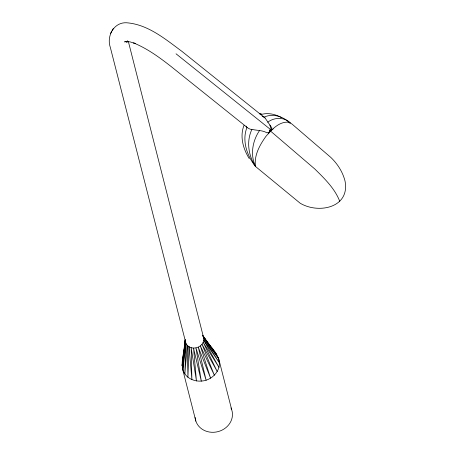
<?xml version="1.0" encoding="UTF-8"?>
<svg xmlns="http://www.w3.org/2000/svg" width="455" height="455" viewBox="0 0 455 455"><rect width="100%" height="100%" fill="white"/><g stroke="black" fill="none" stroke-linecap="round" stroke-linejoin="round"><path stroke-width="0.68" d="M195.86 421.142L182.842 370.063L185.236 339.839M185.412 339.896L182.063 365.746L185.139 339.987C185.486 351.874 176.688 367.845 187.932 377.246C193.079 381.176 199.99 382.075 206.126 380.226C212.127 378.19 217.2 373.475 218.952 367.299C221.847 354.138 207.855 345.521 202.52 335.181M182.842 370.063L185.987 343.548L110.349 47.474C106.39 36.394 113.631 22.318 126.251 22.75C147.71 24.206 165.256 39.079 181.869 51.313L265.066 117.976L271.8 127.838L271.476 130.249L269.423 130.124L269.821 131.916L268.262 133.833M244.017 125.324C239.58 136.477 243.163 148.853 249.266 158.636M126.831 41.308L124.556 41.877L128.014 41.399L125.722 41.325L130.215 41.923L135.584 43.6L133.628 42.952C147.352 48.56 159.438 57.393 171.04 66.47L247.008 127.32C241.736 140.635 246.963 155.746 255.505 166.479L300.158 203.209C318.523 214.203 350.248 207.719 345.026 180.999C342.7 171.91 337.525 163.845 330.802 157.402L292.212 124.232L289.3 122.281C279.319 120.933 271.646 129.703 265.777 136.568C259.691 145.185 253.867 155.553 255.505 166.479C248.362 155.707 246.223 141.198 251.933 129.351C256.95 130.648 262.199 130.073 266.971 132.797L269.769 131.973M182.552 361.338L183.052 360.138M112.101 30.616L113.261 28.551M110.411 33.659L111.56 31.611M259.714 130.289C252.491 140.601 250.023 154.842 255.505 166.479M267.699 122.236C274.24 117.185 284.25 116.85 290.347 122.85M262.103 116.07L264.019 117.151C272.818 113.056 283.607 116.44 289.994 123.322M260.425 114.751C267.392 112.288 275.332 114.137 281.588 117.686M259.27 113.915L261.255 113.397M251.933 129.351L250.58 129.294L248.396 128.401L247.008 127.32M269.423 130.124L314.752 168.947C324.432 178.491 334.8 188.398 339.754 201.355M264.019 117.151L265.066 117.976M176.039 53.798L271.459 130.255L269.912 125.148M214.896 352.79L216.66 354.655L202.964 335.836L218.662 358.574L231.68 409.654M203.14 336.353L203.658 337.906L218.662 358.574M203.277 336.347L208.822 344.446M203.658 337.906L219.441 362.891L203.732 340.095L203.658 337.906L128.333 41.405M246.104 126.103L246.65 127.053M271.476 130.249A9.362 3.515 -51.3 0 1 273.148 128.919M230.969 407.913A18.814 16.778 -14.3 0 1 218.133 431.602A18.814 16.778 -14.3 0 1 195.115 417.451M189.024 346.773L187.932 377.246L187.261 345.351L185.987 343.548L184.844 373.982L187.261 345.351C192.346 350.771 202.833 347.552 203.732 340.095L218.952 367.299L203.169 342.257L217.217 371.507L202.014 344.242L214.362 375.221L200.348 345.919L210.58 378.196L198.278 347.171L206.126 380.226L195.951 347.916L201.309 381.171L193.523 348.098L196.452 380.966L191.163 347.705L191.891 379.629L189.024 346.773M127.582 40.973L126.752 42.474L127.61 40.939"/></g></svg>
